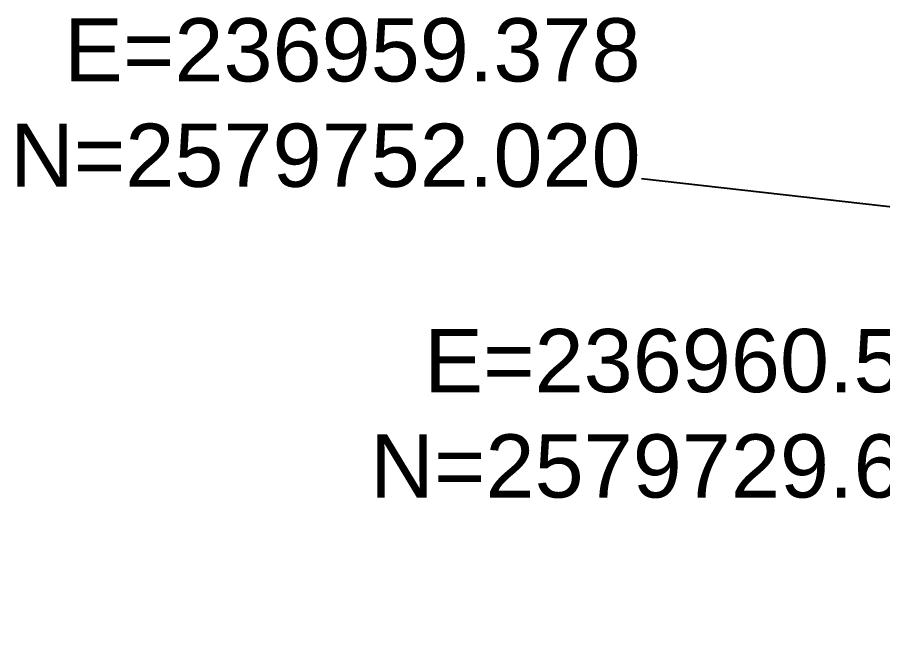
# Model space of a CAD drawing. Header units: millimetres. Extents: x 234588 to 238075, y 2578744 to 2579543.
# Drawn here: x 234805.5 to 234881.4, y 2578888.4 to 2578943.8 of the extents above; entities that cross this region are included whole.
import ezdxf

# ---------------------------------------------------------------- set-up
doc = ezdxf.new("R2010")
doc.units = ezdxf.units.MM
doc.header["$MEASUREMENT"] = 0
doc.layers.add('COORDINATES', color=7, linetype='Continuous')
doc.styles.get("Standard").update_dxf_attribs({"font": 'arial.ttf'})
doc.dimstyles.get("Standard").update_dxf_attribs({"dimtxt": 4, "dimasz": 0.18, "dimexe": 0.18, "dimexo": 0.0625, "dimgap": 0.09, "dimtad": 0, "dimzin": 0, "dimdsep": 46, "dimtxsty": 'Standard', "dimcen": 0.09, "dimadec": 0, "dimazin": 0, "dimtfac": 1, "dimtofl": 0, "dimtmove": 0, "dimatfit": 3, "dimfxl": 1, "dimtolj": 1, "dimtzin": 0, "dimarcsym": 0})

msp = doc.modelspace()

# ---------------------------------------------------------------- texts
at = {"layer": 'COORDINATES', "char_height": 5.544, "attachment_point": 9}
for s, insert in [('\\A1;E=236959.378\\PN=2579752.020', (234860.19, 2578928.843)), ('\\A1;E=236960.501\\PN=2579729.696', (234891.795, 2578901.589))]:
    msp.add_mtext(s, dxfattribs=dict(at, insert=insert))

# ---------------------------------------------------------------- leaders
at = {"layer": 'COORDINATES', "annotation_type": 0, "has_hookline": 1, "hookline_direction": 1}
for points, text_width in [([(234911.673, 2578923.773), (234860.28, 2578929.635)], 54.381), ([(234913.452, 2578888.413), (234892.065, 2578902.381), (234891.885, 2578902.381)], 54.396)]:
    msp.add_leader(points, dimstyle='Standard', override={"dimgap": 0.09, "dimtad": 0}, dxfattribs=dict(at, text_width=text_width))

doc.saveas('drawing.dxf')
